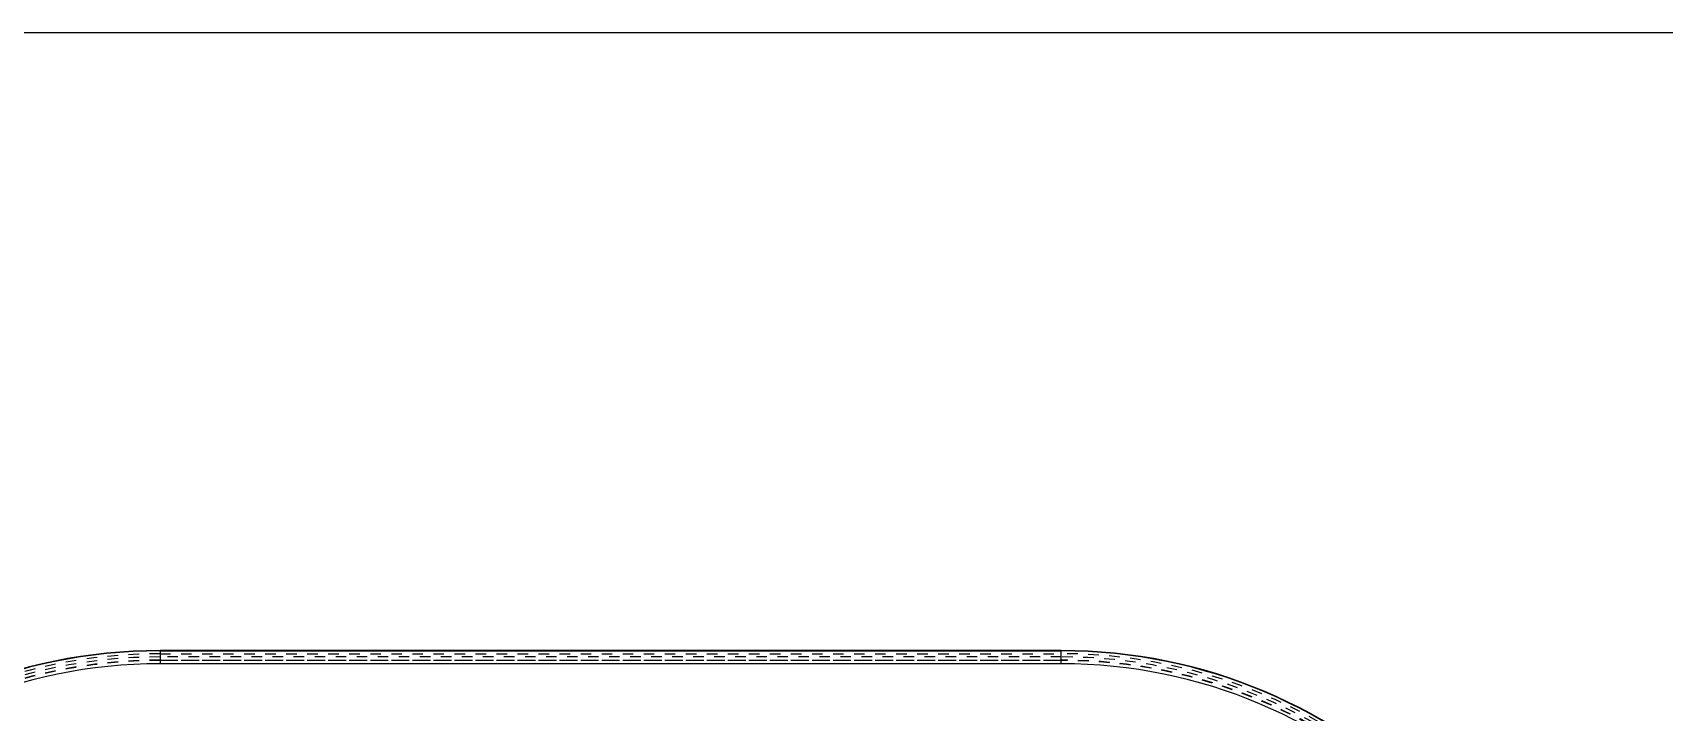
# Model space of a CAD drawing. Header units: millimetres. Extents: x -840 to 1682, y -9216 to -2117.
# Drawn here: x -454.7 to -201.2, y -2414.3 to -2308.7 of the extents above; entities that cross this region are included whole.
import ezdxf

# ---------------------------------------------------------------- set-up
doc = ezdxf.new("R2010")
doc.units = ezdxf.units.MM
doc.header["$LTSCALE"] = 16.335
doc.linetypes.add('HIDDEN', pattern=[0.2, 0.1, -0.1])
doc.layers.get('0').update_dxf_attribs({"linetype": 'CONTINUOUS'})
doc.layers.add('DEFAULT_2', color=8, linetype='HIDDEN')

msp = doc.modelspace()

# ---------------------------------------------------------------- linework, layer by layer
at = {"color": 7, "linetype": 'Continuous'}
for p, q in [((-434.881, -2404.675), (-434.881, -2406.729)), ((-294.881, -2404.675), (-434.881, -2404.675)), ((-434.881, -2404.732), (-294.881, -2404.732)), ((-294.881, -2406.729), (-294.881, -2404.675)), ((-294.881, -2406.729), (-434.881, -2406.729))]:
    msp.add_line(p, q, dxfattribs=at)
msp.add_lwpolyline([(-589.987, -2308.684), (363.744, -2308.684), (363.744, -2703.581), (-589.987, -2703.581)], close=True)
for centre, radius, start, end in [((-434.881, -2485.831), 81.156, 90, 180), ((-434.881, -2485.831), 81.099, 90, 180), ((-294.881, -2485.831), 81.156, 0, 90), ((-294.881, -2485.831), 81.099, 0, 90), ((-434.881, -2485.831), 79.102, 90, 180), ((-294.881, -2485.831), 79.102, 0, 90)]:
    msp.add_arc(centre, radius, start, end, dxfattribs=at)
at = {"layer": 'DEFAULT_2', "color": 8, "linetype": 'HIDDEN'}
for p, q in [((-434.881, -2405.175), (-294.881, -2405.175)), ((-294.881, -2405.673), (-434.881, -2405.673)), ((-434.881, -2406.173), (-294.881, -2406.173)), ((-294.881, -2406.228), (-434.881, -2406.228))]:
    msp.add_line(p, q, dxfattribs=at)
for centre, radius, start, end in [((-434.881, -2485.831), 80.657, 90, 180), ((-294.881, -2485.831), 80.657, 0, 90), ((-434.881, -2485.831), 80.158, 90, 180), ((-434.881, -2485.831), 79.659, 90, 180), ((-434.881, -2485.831), 79.603, 90, 180), ((-294.881, -2485.831), 80.158, 0, 90), ((-294.881, -2485.831), 79.659, 0, 90), ((-294.881, -2485.831), 79.603, 0, 90)]:
    msp.add_arc(centre, radius, start, end, dxfattribs=at)

doc.saveas('drawing.dxf')
